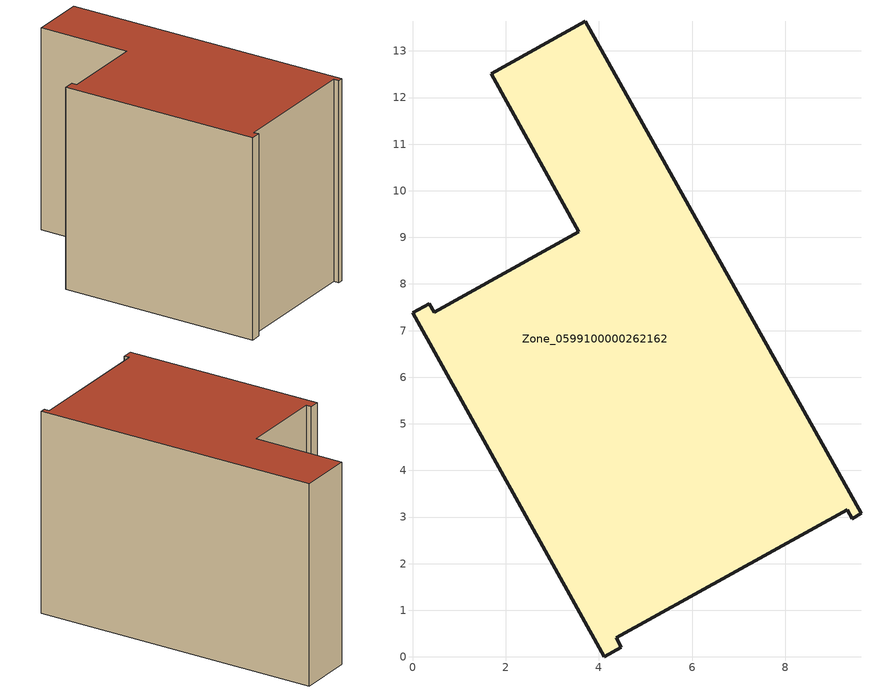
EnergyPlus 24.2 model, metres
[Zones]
Zone_0599100000262162
 floor ground (C_G): 4.48,0.21 4.11,0 0,7.38 0.36,7.58 0.47,7.39 3.57,9.12 1.69,12.51 3.71,13.64 9.62,3.08 9.43,2.97 9.32,3.16 4.37,0.41 z0
 wall outside (C_F): 9.62,3.08 3.71,13.64 1.69,12.51 3.57,9.12 0.47,7.39 0.36,7.58 0,7.38 4.11,0 4.48,0.21 4.37,0.41 9.32,3.16 9.43,2.97 9.62,3.08 z0:8.5
 roof outside (C_R): 4.37,0.41 9.32,3.16 9.43,2.97 9.62,3.08 3.71,13.64 1.69,12.51 3.57,9.12 0.47,7.39 0.36,7.58 0,7.38 4.11,0 4.48,0.21 z8.5
[BUILDING]
Pand.0599100000262162: North Axis=0; Terrain=City; Loads Convergence Tolerance Value=0.04; Temperature Convergence Tolerance Value=0.4; Solar Distribution=FullExterior; Maximum Number of Warmup Days=25; Minimum Number of Warmup Days=1
[Site:Location]
Rotterdam.The.Hague.AP_ZH_NLD Design_Conditions: Latitude=51.96; Longitude=4.45; Time Zone=1; Elevation=-4.5
[SITE:GROUNDTEMPERATURE:BUILDINGSURFACE]
18, 18, 18, 18, 18, 18, 18, 18, 18, 18, 18, 18
[MATERIAL] Thermal Absorptance=0.9; Solar Absorptance=0.7; Visible Absorptance=0.7
Name | Roughness | Thickness | Conductivity | Density | Specific Heat
G.TC.1965-1974 | MediumSmooth | 0.15 | 0.882353 | 540 | 1210
F.TC.1965-1974 | Rough | 0.3 | 0.697674 | 1920 | 840
R.TC.1965-1974 | MediumRough | 0.2 | 0.232558 | 1500 | 1000
[CONSTRUCTION]
C_G: G.TC.1965-1974
C_F: F.TC.1965-1974
C_R: R.TC.1965-1974
[ZONE]
Zone_0599100000262162: Type=1; Multiplier=1; Ceiling Height=Autocalculate; Volume=Autocalculate; Floor Area=autocalculate; Part of Total Floor Area=Yes
[ZONEINFILTRATION:DESIGNFLOWRATE]
Infil_Zone_0599100000262162: Zone or ZoneList or Space or SpaceList=Zone_0599100000262162; Schedule=AlwaysOn; Design Flow Rate Calculation Method=Flow/Area; Flow Rate per Floor Area=0.003; Constant Term Coefficient=1; Temperature Term Coefficient=0; Velocity Term Coefficient=0; Velocity Squared Term Coefficient=0
[HVACTEMPLATE:ZONE:IDEALLOADSAIRSYSTEM]
Zone_0599100000262162: Maximum Heating Supply Air Temperature=50; Minimum Cooling Supply Air Temperature=13; Maximum Heating Supply Air Humidity Ratio=0.0156; Minimum Cooling Supply Air Humidity Ratio=0.0077; Heating Limit=NoLimit; Cooling Limit=NoLimit; Dehumidification Control Type=ConstantSensibleHeatRatio; Cooling Sensible Heat Ratio=0.7; Dehumidification Setpoint=60; Humidification Control Type=None; Humidification Setpoint=30; Outdoor Air Method=None; Outdoor Air Flow Rate per Person=0.00944; Outdoor Air Flow Rate per Zone Floor Area=0; Outdoor Air Flow Rate per Zone=0; Demand Controlled Ventilation Type=None; Outdoor Air Economizer Type=NoEconomizer; Heat Recovery Type=None; Sensible Heat Recovery Effectiveness=0.7; Latent Heat Recovery Effectiveness=0.65
[ZONECONTROL:THERMOSTAT]
ThermostatControl_Zone_0599100000262162: Zone or ZoneList=Zone_0599100000262162; Control Type Schedule=DualSetpointControlType; Control 1=Thermostat_Zone_0599100000262162; Temperature Difference Between Cutout And Setpoint=0
[THERMOSTATSETPOINT:DUALSETPOINT]
Thermostat_Zone_0599100000262162: Heating Setpoint Temperature Schedule=HeatingSetpoint_Zone_0599100000262162; Cooling Setpoint Temperature Schedule=CoolingSetpoint_Zone_0599100000262162
[SCHEDULE:COMPACT]
HeatingSetpoint_Zone_0599100000262162: Through: 12/31, For: AllDays, Until: 24:00, 21
CoolingSetpoint_Zone_0599100000262162: Through: 12/31, For: AllDays, Until: 24:00, 24
DualSetpointControlType: Through: 12/31, For: AllDays, Until: 24:00, 4
AlwaysOn: Through: 12/31, For: AllDays, Until: 24:00, 1
